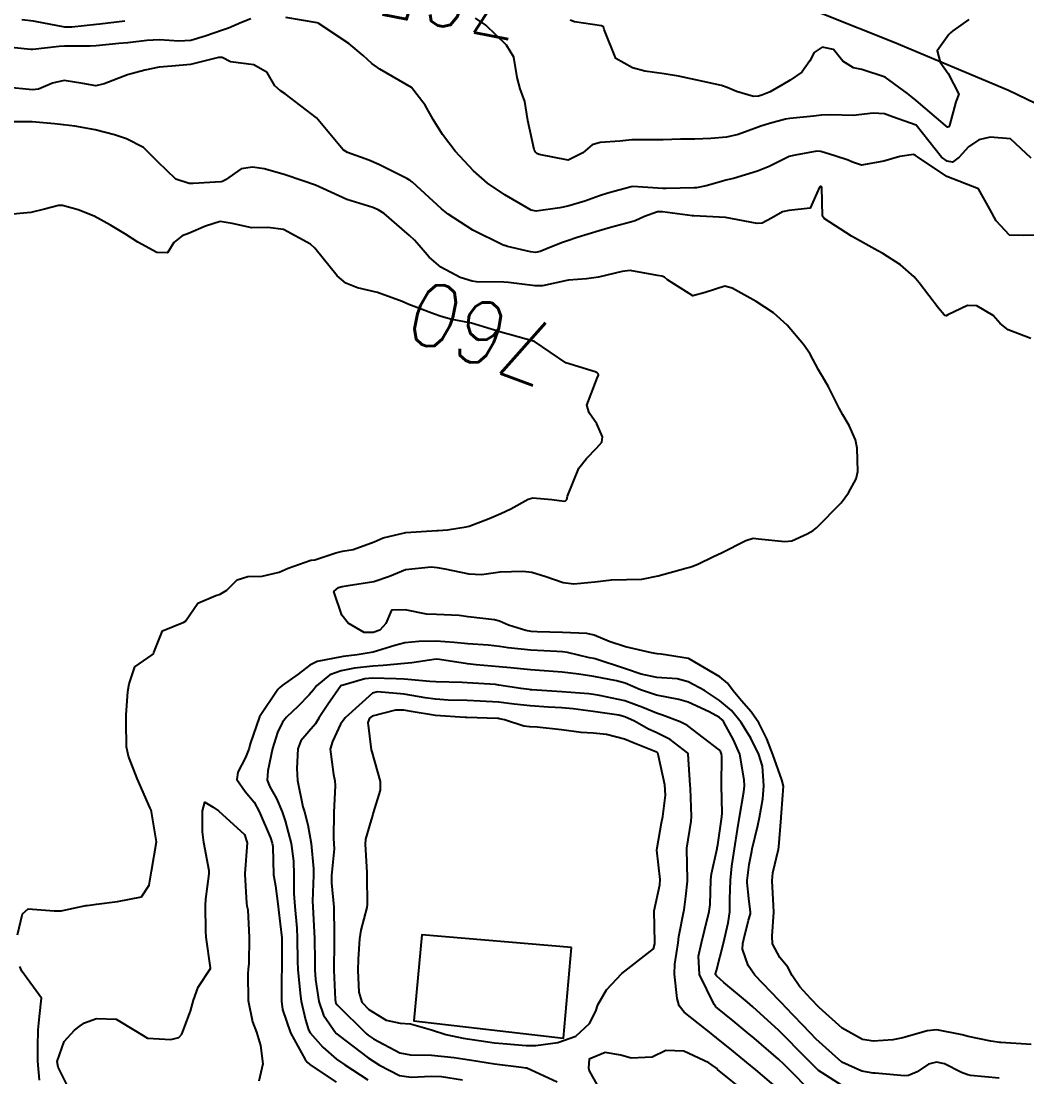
# Model space of a CAD drawing. Header units: metres. Extents: x 307586 to 320046, y 7427249 to 7434250.
# Drawn here: x 318640.5 to 318704.2, y 7430163.3 to 7430230.3 of the extents above; entities that cross this region are included whole.
import ezdxf
from ezdxf.enums import TextEntityAlignment as Align

# ---------------------------------------------------------------- set-up
doc = ezdxf.new("R2010")
doc.units = ezdxf.units.M
doc.header["$MEASUREMENT"] = 0
for name, color, linetype in [('Cotas', 45, 'Continuous'), ('Curvas de Nivel 1m', 11, 'Continuous'), ('Curvas de Nivel 5m', 15, 'Continuous'), ('Edificações', 30, 'Continuous'), ('Vias Primárias', 230, 'Continuous')]:
    doc.layers.add(name, color=color, linetype=linetype)
doc.styles.add('Style-STANDARD', font='STANDARD.shx')

msp = doc.modelspace()

# ---------------------------------------------------------------- linework, layer by layer
at = {"layer": 'Curvas de Nivel 1m', "flags": 128}
for points, elevation in [([(318655.047, 7430230.401), (318654.448, 7430230.188), (318653.633, 7430229.82), (318653.255, 7430229.69), (318652.157, 7430229.308), (318651.245, 7430229.046), (318650.477, 7430229.006), (318649.245, 7430229.074), (318648.462, 7430229.04), (318647.242, 7430228.897), (318646.68, 7430228.839), (318645.239, 7430228.709), (318644.856, 7430228.686), (318643.238, 7430228.673), (318642.896, 7430228.667), (318641.235, 7430228.478), (318641.109, 7430228.477), (318639.237, 7430228.663)], 763), ([(318647.055, 7430230.273), (318645.476, 7430230.08), (318645.259, 7430230.055), (318643.696, 7430229.875), (318643.257, 7430229.892), (318641.374, 7430230.236), (318641.262, 7430230.258), (318640.524, 7430230.357)], 764), ([(318705.11, 7430216.697), (318704.03, 7430216.669), (318703.109, 7430216.701), (318702.268, 7430217.613), (318701.863, 7430218.352), (318701.143, 7430219.63), (318699.151, 7430220.418), (318697.276, 7430221.669), (318697.164, 7430221.755), (318697.035, 7430221.801), (318696.159, 7430221.685), (318695.16, 7430221.396), (318693.739, 7430221.132), (318693.159, 7430221.329), (318692.884, 7430221.448), (318692.056, 7430221.737), (318691.167, 7430222.001), (318690.906, 7430222.013), (318689.528, 7430221.766), (318689.227, 7430221.705), (318689.162, 7430221.681), (318687.881, 7430221.057), (318687.152, 7430220.748), (318685.635, 7430220.3), (318685.146, 7430220.174), (318684.869, 7430220.1), (318683.884, 7430219.833), (318683.275, 7430219.705), (318683.141, 7430219.692), (318681.359, 7430219.648), (318681.14, 7430219.656), (318679.256, 7430219.774), (318679.141, 7430219.766), (318677.672, 7430219.367), (318677.132, 7430219.201), (318676.204, 7430218.847), (318675.122, 7430218.528), (318674.627, 7430218.438), (318673.117, 7430218.214), (318672.804, 7430218.278), (318671.132, 7430219.26), (318670.04, 7430220.001), (318669.151, 7430220.775), (318667.997, 7430222.022), (318667.179, 7430223.072), (318666.585, 7430224.039), (318666.088, 7430224.933), (318665.213, 7430226.06), (318663.224, 7430227.215), (318662.718, 7430227.578), (318662.168, 7430228.096), (318661.244, 7430228.852), (318659.309, 7430230.13), (318659.263, 7430230.146), (318659.24, 7430230.154), (318657.266, 7430230.496)], 763), ([(318704.479, 7430221.587), (318703.181, 7430222.804), (318701.884, 7430222.918), (318701.179, 7430222.732), (318700.52, 7430222.29), (318699.918, 7430221.642), (318699.492, 7430221.315), (318699.16, 7430221.379), (318698.814, 7430221.653), (318697.193, 7430223.67), (318695.696, 7430224.191), (318695.2, 7430224.384), (318694.483, 7430224.424), (318693.198, 7430224.277), (318691.783, 7430224.325), (318691.199, 7430224.309), (318690.702, 7430224.25), (318689.196, 7430224.101), (318688.916, 7430224.053), (318687.913, 7430223.783), (318687.364, 7430223.614), (318687.189, 7430223.549), (318685.921, 7430223.07), (318685.179, 7430222.909), (318684.189, 7430222.818), (318683.177, 7430222.779), (318682.258, 7430222.773), (318681.176, 7430222.744), (318680.31, 7430222.745), (318679.176, 7430222.732), (318678.414, 7430222.658), (318677.173, 7430222.566), (318676.667, 7430222.421), (318676.086, 7430221.926), (318675.158, 7430221.457), (318673.311, 7430221.808), (318673.162, 7430221.876), (318673.116, 7430221.914), (318673.076, 7430221.961), (318673.002, 7430222.126), (318672.59, 7430223.969), (318672.397, 7430225.164), (318672.115, 7430225.976), (318671.924, 7430226.684), (318671.704, 7430227.983), (318671.244, 7430228.744), (318669.93, 7430230.003), (318669.267, 7430230.457)], 764), ([(318704.469, 7430210.145), (318703.034, 7430210.689), (318702.525, 7430211.095), (318702.068, 7430211.615), (318701.052, 7430212.214), (318700.455, 7430212.233), (318699.212, 7430211.648), (318699.104, 7430211.587), (318699.042, 7430211.597), (318698.979, 7430211.651), (318698.625, 7430212.079), (318697.391, 7430213.667), (318697.077, 7430214.056), (318696.212, 7430214.811), (318695.091, 7430215.527), (318694.781, 7430215.703), (318693.106, 7430216.624), (318691.361, 7430217.746), (318691.272, 7430217.896), (318691.219, 7430219.749), (318691.175, 7430219.782), (318691.143, 7430219.79), (318691.11, 7430219.784), (318691.069, 7430219.751), (318690.473, 7430218.413), (318689.128, 7430218.257), (318688.727, 7430218.174), (318688.024, 7430217.781), (318687.447, 7430217.458), (318687.118, 7430217.446), (318685.123, 7430217.82), (318683.114, 7430217.927), (318683.022, 7430217.934), (318681.118, 7430218.185), (318680.819, 7430218.171), (318679.996, 7430217.881), (318679.392, 7430217.606), (318679.109, 7430217.513), (318677.823, 7430217.186), (318677.104, 7430216.98), (318675.715, 7430216.547), (318675.097, 7430216.343), (318674.8, 7430216.239), (318674.093, 7430215.95), (318673.385, 7430215.662), (318673.089, 7430215.608), (318672.765, 7430215.64), (318671.3, 7430215.987), (318671.137, 7430216.033), (318671.093, 7430216.047), (318670.992, 7430216.093), (318669.103, 7430217.023), (318667.543, 7430218.026), (318667.118, 7430218.371), (318665.276, 7430220.058), (318665.208, 7430220.123), (318665.144, 7430220.169), (318664.919, 7430220.289), (318663.154, 7430221.183), (318662.515, 7430221.448), (318661.161, 7430221.946), (318660.902, 7430222.113), (318659.193, 7430224.13), (318657.208, 7430225.659), (318656.913, 7430225.857), (318656.563, 7430226.16), (318656.073, 7430227.019), (318655.226, 7430227.49), (318653.745, 7430227.677), (318653.23, 7430227.958), (318652.989, 7430227.962), (318651.226, 7430227.523), (318650.046, 7430227.42), (318649.224, 7430227.342), (318648.323, 7430227.158), (318647.219, 7430226.869), (318645.755, 7430226.292), (318645.212, 7430226.173), (318644.396, 7430226.308), (318643.215, 7430226.499), (318642.484, 7430226.331), (318641.595, 7430225.956), (318641.206, 7430225.921), (318639.499, 7430226.077)], 762), ([(318704.491, 7430165.395), (318702.574, 7430165.517), (318702.492, 7430165.52), (318701.924, 7430165.606), (318700.497, 7430165.907), (318700.121, 7430166.003), (318698.503, 7430166.32), (318697.899, 7430166.259), (318696.496, 7430165.861), (318696.347, 7430165.821), (318695.717, 7430165.682), (318694.492, 7430165.602), (318693.805, 7430165.707), (318692.503, 7430166.421), (318691.056, 7430167.735), (318690.528, 7430168.285), (318689.826, 7430169.041), (318689.34, 7430169.758), (318689.077, 7430170.291), (318688.554, 7430170.914), (318688.103, 7430171.775), (318688.077, 7430172.268), (318688.182, 7430173.774), (318688.164, 7430174.208), (318688.072, 7430175.775), (318688.125, 7430176.271), (318688.479, 7430177.772), (318688.498, 7430177.918), (318688.638, 7430179.77), (318688.638, 7430179.796), (318688.666, 7430180.089), (318688.789, 7430181.768), (318688.689, 7430182.18), (318688.124, 7430183.776), (318687.729, 7430184.773), (318687.227, 7430185.785), (318686.743, 7430186.482), (318686.132, 7430187.177), (318685.598, 7430187.807), (318685.237, 7430188.29), (318684.766, 7430188.695), (318682.823, 7430189.84), (318682.783, 7430189.856), (318681.05, 7430190.131), (318680.786, 7430190.164), (318680.435, 7430190.225), (318678.79, 7430190.611), (318677.745, 7430190.949), (318676.797, 7430191.338), (318676.326, 7430191.445), (318674.799, 7430191.513), (318673.195, 7430191.56), (318672.799, 7430191.583), (318672.466, 7430191.632), (318671.378, 7430191.981), (318670.806, 7430192.224), (318670.489, 7430192.312), (318668.81, 7430192.511), (318668.239, 7430192.588), (318666.812, 7430192.66), (318666.174, 7430192.678), (318664.816, 7430192.94), (318663.964, 7430192.92), (318663.597, 7430192.072), (318663.215, 7430191.66), (318662.797, 7430191.513), (318662.225, 7430191.516), (318661.203, 7430192.104), (318660.81, 7430192.603), (318660.307, 7430194.115), (318660.589, 7430194.358), (318660.836, 7430194.421), (318661.213, 7430194.48), (318662.839, 7430194.733), (318663.833, 7430195.08), (318664.847, 7430195.495), (318666.478, 7430195.665), (318666.849, 7430195.635), (318667.33, 7430195.543), (318668.845, 7430195.222), (318669.655, 7430195.191), (318670.847, 7430195.359), (318672.272, 7430195.394), (318672.847, 7430195.331), (318673.73, 7430195.065), (318674.84, 7430194.679), (318675.503, 7430194.593), (318676.841, 7430194.722), (318677.888, 7430194.854), (318678.843, 7430194.876), (318679.827, 7430194.896), (318680.845, 7430195.113), (318682.601, 7430195.595), (318682.851, 7430195.66), (318682.992, 7430195.699), (318683.356, 7430195.835), (318684.358, 7430196.325), (318684.86, 7430196.569), (318686.407, 7430197.336), (318686.87, 7430197.48), (318687.2, 7430197.456), (318688.875, 7430197.274), (318689.324, 7430197.317), (318690.288, 7430197.756), (318690.667, 7430197.971), (318690.887, 7430198.137), (318692.438, 7430199.727), (318692.909, 7430200.363), (318693.392, 7430201.242), (318693.509, 7430201.714), (318693.456, 7430203.204), (318693.354, 7430203.716), (318692.962, 7430204.637), (318692.558, 7430205.315), (318692.32, 7430205.73), (318691.644, 7430207.089), (318691.272, 7430207.746), (318691.163, 7430207.906), (318691.007, 7430208.151), (318690.455, 7430209.193), (318690.07, 7430209.76), (318689.035, 7430210.983), (318688.16, 7430211.779), (318687.053, 7430212.485), (318685.534, 7430213.345), (318685.068, 7430213.471), (318683.827, 7430213.067), (318683.058, 7430212.845), (318681.438, 7430213.865), (318681.244, 7430214.037), (318681.075, 7430214.094), (318680.816, 7430214.132), (318679.079, 7430214.456), (318678.57, 7430214.403), (318677.074, 7430214.026), (318676.302, 7430213.922), (318675.164, 7430213.846), (318675.071, 7430213.83), (318673.528, 7430213.493), (318673.066, 7430213.478), (318671.363, 7430213.691), (318671.069, 7430213.714), (318669.338, 7430213.738), (318669.069, 7430213.777), (318668.304, 7430214.018), (318667.079, 7430214.669), (318666.349, 7430215.305), (318665.704, 7430216.051), (318665.414, 7430216.373), (318665.099, 7430216.679), (318663.495, 7430218.076), (318663.116, 7430218.313), (318662.762, 7430218.442), (318661.126, 7430218.965), (318659.602, 7430219.659), (318659.139, 7430219.865), (318658.341, 7430220.138), (318657.147, 7430220.534), (318655.877, 7430220.896), (318655.151, 7430221.014), (318654.435, 7430220.902), (318653.441, 7430220.197), (318653.247, 7430220.093), (318653.141, 7430220.081), (318651.385, 7430219.98), (318651.139, 7430219.97), (318650.299, 7430220.238), (318649.154, 7430221.34), (318648.239, 7430222.259), (318647.171, 7430222.811), (318646.395, 7430223.061), (318645.179, 7430223.384), (318643.879, 7430223.61), (318643.177, 7430223.687), (318642.609, 7430223.76), (318641.178, 7430223.88), (318639.664, 7430223.879)], 761), ([(318692.459, 7430162.816), (318691.013, 7430163.735), (318690.478, 7430164.266), (318689.752, 7430165.017), (318689.024, 7430165.762), (318688.5, 7430166.272), (318686.852, 7430167.787), (318686.517, 7430168.083), (318685.018, 7430169.331), (318684.542, 7430169.741), (318684.491, 7430169.821), (318684.488, 7430169.876), (318684.546, 7430170.089), (318684.989, 7430171.814), (318685.291, 7430173.101), (318685.394, 7430173.808), (318685.399, 7430174.606), (318685.425, 7430175.808), (318685.519, 7430176.699), (318685.686, 7430177.804), (318685.882, 7430179.032), (318686.012, 7430179.8), (318686.283, 7430181.4), (318686.318, 7430181.795), (318686.308, 7430182.177), (318686.03, 7430183.8), (318685.621, 7430184.706), (318685.021, 7430185.816), (318684.9, 7430185.982), (318684.736, 7430186.118), (318684.087, 7430186.479), (318682.746, 7430187.103), (318682.162, 7430187.264), (318680.75, 7430187.53), (318679.733, 7430187.88), (318678.759, 7430188.291), (318678.203, 7430188.454), (318676.765, 7430188.719), (318675.816, 7430188.876), (318674.769, 7430189.004), (318673.634, 7430189.087), (318672.771, 7430189.145), (318671.49, 7430189.261), (318670.773, 7430189.338), (318669.315, 7430189.465), (318668.776, 7430189.526), (318666.998, 7430189.809), (318666.78, 7430189.812), (318665.245, 7430189.584), (318664.775, 7430189.539), (318663.431, 7430189.415), (318662.772, 7430189.378), (318661.611, 7430189.256), (318660.768, 7430189.085), (318660.055, 7430188.826), (318659.205, 7430188.125), (318659.006, 7430187.872), (318658.747, 7430187.553), (318658.032, 7430186.845), (318657.297, 7430186.144), (318657.046, 7430185.831), (318656.723, 7430185.175), (318656.412, 7430184.155), (318656.112, 7430182.738), (318656.078, 7430182.159), (318656.251, 7430181.729), (318656.671, 7430180.98), (318657.03, 7430180.146), (318657.225, 7430179.574), (318657.595, 7430178.14), (318657.742, 7430177.018), (318657.76, 7430176.139), (318657.769, 7430174.97), (318657.823, 7430174.138), (318657.947, 7430172.761), (318657.986, 7430172.136), (318658.007, 7430170.677), (318658.029, 7430170.135), (318658.186, 7430168.465), (318658.232, 7430168.133), (318658.501, 7430166.959), (318658.692, 7430166.324), (318658.8, 7430166.125), (318659.594, 7430165.224), (318660.476, 7430164.458), (318660.987, 7430164.095), (318662.459, 7430163.148)], 759), ([(318690.454, 7430162.468), (318689.196, 7430163.759), (318688.838, 7430164.126), (318688.48, 7430164.468), (318686.94, 7430165.786), (318686.497, 7430166.164), (318685.599, 7430166.899), (318684.513, 7430167.781), (318684.475, 7430167.82), (318684.4, 7430167.935), (318683.474, 7430169.831), (318683.398, 7430170.988), (318683.595, 7430171.83), (318683.788, 7430172.615), (318684.082, 7430173.825), (318684.147, 7430174.275), (318684.188, 7430175.824), (318684.229, 7430176.212), (318684.595, 7430177.82), (318684.6, 7430177.854), (318684.636, 7430178.055), (318684.885, 7430179.817), (318684.898, 7430180.049), (318684.861, 7430181.817), (318684.887, 7430183.64), (318684.866, 7430183.818), (318684.818, 7430183.922), (318684.715, 7430184.063), (318683.715, 7430184.838), (318682.73, 7430185.592), (318682.578, 7430185.688), (318682.243, 7430185.847), (318681.135, 7430186.262), (318680.738, 7430186.396), (318679.871, 7430186.749), (318678.746, 7430187.182), (318677.133, 7430187.522), (318676.75, 7430187.578), (318676.448, 7430187.613), (318674.751, 7430187.756), (318672.837, 7430187.874), (318672.752, 7430187.878), (318672.679, 7430187.888), (318672.141, 7430187.969), (318670.756, 7430188.179), (318670.545, 7430188.204), (318668.758, 7430188.325), (318668.422, 7430188.349), (318666.758, 7430188.383), (318666.394, 7430188.399), (318664.76, 7430188.553), (318664.251, 7430188.575), (318662.761, 7430188.624), (318662.274, 7430188.573), (318660.753, 7430188.121), (318659.915, 7430186.945), (318659.38, 7430186.124), (318659.129, 7430185.726), (318658.724, 7430185.235), (318658.215, 7430184.638), (318658.024, 7430184.137), (318657.953, 7430182.879), (318657.989, 7430182.137), (318658.335, 7430180.465), (318658.438, 7430180.132), (318658.651, 7430179.322), (318658.874, 7430178.126), (318659.012, 7430176.519), (318659.004, 7430176.124), (318658.955, 7430174.483), (318658.965, 7430174.124), (318658.989, 7430173.722), (318659.079, 7430172.122), (318659.103, 7430170.676), (318659.104, 7430170.122), (318659.143, 7430169.511), (318659.348, 7430168.117), (318659.645, 7430167.254), (318660.457, 7430166.101), (318660.476, 7430166.083), (318660.493, 7430166.067), (318660.616, 7430165.974), (318662.478, 7430164.558), (318663.188, 7430164.073), (318664.464, 7430163.435), (318665.192, 7430163.319), (318666.463, 7430163.387), (318667.128, 7430163.358), (318668.46, 7430163.155)], 758), ([(318688.455, 7430162.578), (318687.045, 7430163.784), (318686.477, 7430164.247), (318685.623, 7430164.942), (318684.54, 7430165.819), (318684.515, 7430165.842), (318684.493, 7430165.857), (318684.309, 7430166.008), (318682.509, 7430167.452), (318682.177, 7430167.843), (318682.055, 7430168.31), (318681.884, 7430169.847), (318681.901, 7430170.495), (318682.11, 7430171.845), (318682.169, 7430172.244), (318682.481, 7430173.841), (318682.498, 7430173.936), (318682.602, 7430174.775), (318682.709, 7430175.742), (318682.714, 7430175.839), (318682.669, 7430177.804), (318682.669, 7430177.84), (318682.938, 7430179.558), (318682.961, 7430179.837), (318682.898, 7430181.621), (318682.883, 7430181.838), (318682.755, 7430183.797), (318682.744, 7430183.84), (318682.713, 7430183.875), (318681.603, 7430184.732), (318680.726, 7430185.17), (318680.239, 7430185.386), (318679.354, 7430185.884), (318678.736, 7430186.166), (318678.368, 7430186.262), (318676.739, 7430186.504), (318675.476, 7430186.665), (318674.741, 7430186.73), (318673.913, 7430186.777), (318672.742, 7430186.853), (318671.734, 7430186.966), (318670.744, 7430187.087), (318669.579, 7430187.168), (318668.745, 7430187.195), (318667.543, 7430187.224), (318666.745, 7430187.277), (318666.086, 7430187.379), (318664.748, 7430187.594), (318663.069, 7430187.757), (318662.749, 7430187.66), (318661.015, 7430186.106), (318660.729, 7430185.696), (318660.222, 7430184.611), (318660.078, 7430184.116), (318660.281, 7430182.514), (318660.371, 7430182.105), (318660.388, 7430181.813), (318660.307, 7430180.105), (318660.274, 7430178.47), (318660.311, 7430178.105), (318660.319, 7430177.794), (318660.149, 7430176.107), (318660.15, 7430175.648), (318660.294, 7430174.104), (318660.323, 7430172.347), (318660.327, 7430172.104), (318660.327, 7430171.87), (318660.297, 7430170.104), (318660.379, 7430168.238), (318660.396, 7430168.102), (318660.427, 7430168.016), (318660.511, 7430167.905), (318662.342, 7430166.082), (318662.492, 7430165.959), (318662.815, 7430165.751), (318664.481, 7430164.871), (318665.164, 7430164.734), (318666.48, 7430164.715), (318667.923, 7430164.571), (318668.478, 7430164.481), (318668.89, 7430164.417), (318670.475, 7430164.177), (318672.19, 7430163.963), (318672.472, 7430163.916), (318672.524, 7430163.907), (318674.459, 7430163.033)], 757), ([(318643.666, 7430162.308), (318642.823, 7430163.952), (318642.762, 7430164.317), (318643.214, 7430165.581), (318643.877, 7430166.306), (318644.22, 7430166.578), (318644.498, 7430166.768), (318645.257, 7430167.045), (318646.5, 7430167.008), (318647.731, 7430166.258), (318648.488, 7430165.797), (318649.975, 7430165.715), (318650.489, 7430165.83), (318650.665, 7430166.045), (318650.739, 7430166.218), (318651.214, 7430167.505), (318651.415, 7430168.211), (318651.702, 7430169.031), (318652.477, 7430170.201), (318652.487, 7430170.257), (318652.221, 7430172.203), (318652.198, 7430172.574), (318652.169, 7430174.204), (318652.191, 7430174.61), (318652.408, 7430176.202), (318652.41, 7430176.407), (318652.073, 7430178.206), (318651.971, 7430178.879), (318651.986, 7430180.207), (318652.12, 7430180.754), (318652.665, 7430180.447), (318652.987, 7430180.197), (318654.641, 7430178.712), (318654.804, 7430178.177), (318654.668, 7430176.234), (318654.666, 7430176.179), (318654.765, 7430174.348), (318654.793, 7430174.177), (318654.844, 7430173.921), (318654.934, 7430172.174), (318654.905, 7430170.533), (318654.875, 7430170.175), (318654.849, 7430169.865), (318654.877, 7430168.175), (318655.155, 7430166.825), (318655.4, 7430166.166), (318655.663, 7430165.34), (318655.794, 7430164.16), (318655.555, 7430163.065)], 761), ([(318686.451, 7430162.328), (318684.619, 7430163.818), (318684.539, 7430163.885), (318684.474, 7430163.935), (318684.069, 7430164.232), (318682.484, 7430164.964), (318681.333, 7430165.003), (318680.48, 7430164.593), (318679.136, 7430164.537), (318678.481, 7430164.707), (318677.492, 7430164.891), (318676.478, 7430164.461), (318676.427, 7430163.911), (318676.47, 7430163.73), (318677.486, 7430161.9)], 756)]:
    msp.add_lwpolyline(points, dxfattribs=dict(at, elevation=elevation))
at = {"layer": 'Curvas de Nivel 1m', "elevation": 756, "flags": 128}
msp.add_lwpolyline([(318668.734, 7430186.117), (318668.624, 7430186.121), (318666.735, 7430186.25), (318665.196, 7430186.512), (318664.738, 7430186.59), (318664.209, 7430186.594), (318662.734, 7430186.213), (318662.566, 7430186.083), (318662.457, 7430185.811), (318662.67, 7430184.081), (318662.711, 7430183.939), (318663.242, 7430182.074), (318663.229, 7430181.523), (318662.794, 7430180.079), (318662.762, 7430179.978), (318662.656, 7430179.63), (318662.305, 7430178.417), (318662.279, 7430178.084), (318662.394, 7430176.304), (318662.399, 7430176.082), (318662.409, 7430174.268), (318662.383, 7430174.082), (318662.014, 7430172.643), (318661.93, 7430172.086), (318661.844, 7430170.793), (318661.827, 7430170.087), (318661.892, 7430168.717), (318662.081, 7430168.084), (318662.508, 7430167.608), (318663.625, 7430166.945), (318664.5, 7430166.739), (318665.152, 7430166.703), (318666.496, 7430166.326), (318667.39, 7430166.021), (318668.491, 7430165.791), (318670.066, 7430165.564), (318670.488, 7430165.505), (318671.013, 7430165.45), (318672.487, 7430165.34), (318673.106, 7430165.334), (318674.489, 7430165.525), (318675.63, 7430165.923), (318676.501, 7430166.733), (318676.9, 7430167.515), (318677.034, 7430167.905), (318677.572, 7430168.855), (318678.543, 7430169.89), (318680.559, 7430171.45), (318680.64, 7430171.782), (318680.647, 7430171.859), (318680.593, 7430173.86), (318680.954, 7430175.512), (318680.971, 7430175.856), (318680.777, 7430177.713), (318680.782, 7430177.859), (318681.067, 7430179.446), (318681.139, 7430179.855), (318681.322, 7430181.208), (318681.283, 7430181.854), (318680.871, 7430183.698), (318680.821, 7430183.859), (318680.772, 7430183.918), (318680.714, 7430183.944), (318679.334, 7430184.499), (318678.721, 7430184.748), (318677.577, 7430185.049), (318676.725, 7430185.124), (318675.979, 7430185.175), (318674.727, 7430185.344), (318673.181, 7430185.503), (318672.729, 7430185.521), (318672.34, 7430185.576), (318671.105, 7430185.984), (318670.788, 7430186.044), (318670.734, 7430186.054), (318670.67, 7430186.055)], close=True, dxfattribs=at)
at = {"layer": 'Curvas de Nivel 5m', "flags": 128}
for points, elevation in [([(318700.54, 7430230.367), (318699.517, 7430229.647), (318699.383, 7430229.528), (318699.261, 7430229.409), (318698.524, 7430228.383), (318698.722, 7430227.655), (318699.232, 7430226.954), (318699.904, 7430225.643), (318699.708, 7430225.145), (318699.31, 7430223.649), (318699.268, 7430223.573), (318699.191, 7430223.55), (318699.053, 7430223.651), (318697.209, 7430225.231), (318696.958, 7430225.422), (318696.643, 7430225.679), (318695.228, 7430226.719), (318693.747, 7430227.203), (318693.237, 7430227.301), (318692.551, 7430227.73), (318691.969, 7430228.458), (318691.252, 7430228.618), (318690.727, 7430228.276), (318690.462, 7430227.758), (318689.965, 7430227.03), (318689.224, 7430226.528), (318688.741, 7430226.254), (318687.95, 7430225.783), (318687.43, 7430225.569), (318687.21, 7430225.505), (318686.893, 7430225.478), (318685.808, 7430225.811), (318685.217, 7430226.06), (318684.855, 7430226.185), (318683.22, 7430226.552), (318682.136, 7430226.77), (318681.223, 7430226.918), (318680.004, 7430227.103), (318679.227, 7430227.302), (318678.171, 7430227.901), (318677.435, 7430229.733), (318677.386, 7430229.909), (318677.263, 7430229.959), (318675.551, 7430230.221), (318675.267, 7430230.329)], 765), ([(318640.251, 7430172.345), (318640.576, 7430173.666), (318640.93, 7430173.986), (318642.578, 7430173.857), (318643.031, 7430173.862), (318644.591, 7430174.198), (318644.676, 7430174.214), (318645.264, 7430174.29), (318646.595, 7430174.45), (318648.109, 7430174.744), (318648.605, 7430175.484), (318648.72, 7430176.248), (318648.751, 7430176.384), (318649.058, 7430178.244), (318648.757, 7430180.153), (318648.718, 7430180.249), (318648.703, 7430180.289), (318648.664, 7430180.377), (318647.843, 7430182.258), (318647.293, 7430183.675), (318647.165, 7430184.265), (318647.142, 7430185.852), (318647.151, 7430186.266), (318647.249, 7430187.764), (318647.324, 7430188.264), (318647.693, 7430189.337), (318648.78, 7430190.087), (318648.865, 7430190.166), (318648.895, 7430190.249), (318649.434, 7430191.606), (318650.802, 7430192.176), (318650.891, 7430192.229), (318651.676, 7430193.361), (318652.828, 7430193.849), (318653.094, 7430193.932), (318653.526, 7430194.193), (318654.184, 7430194.843), (318654.842, 7430195.057), (318655.751, 7430195.075), (318656.845, 7430195.341), (318657.401, 7430195.591), (318658.852, 7430196.086), (318658.891, 7430196.091), (318659.104, 7430196.127), (318660.419, 7430196.552), (318660.858, 7430196.659), (318661.529, 7430196.769), (318662.865, 7430197.268), (318663.435, 7430197.507), (318664.871, 7430197.845), (318666.829, 7430197.987), (318666.872, 7430197.984), (318666.921, 7430197.981), (318667.496, 7430198.024), (318668.679, 7430198.208), (318668.877, 7430198.259), (318670.144, 7430198.737), (318670.889, 7430199.059), (318671.524, 7430199.35), (318672.612, 7430199.964), (318672.904, 7430200.043), (318674.121, 7430199.948), (318674.901, 7430199.834), (318674.985, 7430199.856), (318675.054, 7430199.938), (318675.115, 7430200.147), (318675.823, 7430201.926), (318676.314, 7430202.537), (318676.942, 7430203.186), (318677.276, 7430203.579), (318677.329, 7430203.906), (318676.961, 7430204.746), (318676.49, 7430205.439), (318676.332, 7430205.92), (318676.99, 7430207.642), (318677.073, 7430207.829), (318677.055, 7430207.909), (318676.994, 7430207.981), (318676.868, 7430208.039), (318675.003, 7430208.602), (318673.023, 7430209.96), (318671.438, 7430210.395), (318671.028, 7430210.505), (318670.28, 7430210.748), (318669.034, 7430211.115), (318667.685, 7430211.375), (318667.038, 7430211.554), (318666.689, 7430211.685), (318665.723, 7430212.05), (318665.047, 7430212.312), (318664.629, 7430212.485), (318663.058, 7430213.059), (318661.81, 7430213.35), (318661.066, 7430213.646), (318660.522, 7430214.116), (318659.09, 7430215.874), (318658.82, 7430216.133), (318657.102, 7430217.057), (318656.113, 7430217.175), (318655.103, 7430217.166), (318653.859, 7430217.439), (318653.106, 7430217.558), (318652.165, 7430217.276), (318651.099, 7430216.81), (318650.683, 7430216.648), (318650.156, 7430216.239), (318649.754, 7430215.576), (318649.086, 7430215.595), (318647.873, 7430216.262), (318647.098, 7430216.757), (318646.154, 7430217.335), (318645.109, 7430217.898), (318644.091, 7430218.31), (318643.117, 7430218.588), (318642.853, 7430218.587), (318641.965, 7430218.337), (318641.111, 7430218.141), (318639.491, 7430217.984)], 760), ([(318702.468, 7430163.251), (318700.651, 7430163.437), (318700.471, 7430163.476), (318700.068, 7430163.626), (318699.002, 7430164.166), (318698.479, 7430164.268), (318697.986, 7430164.146), (318697.266, 7430163.662), (318696.706, 7430163.431), (318696.469, 7430163.409), (318694.6, 7430163.569), (318694.471, 7430163.583), (318693.748, 7430163.707), (318692.479, 7430164.28), (318690.863, 7430165.736), (318690.499, 7430166.114), (318688.921, 7430167.764), (318688.727, 7430167.969), (318688.527, 7430168.173), (318686.972, 7430169.786), (318686.549, 7430170.409), (318686.196, 7430171.432), (318686.218, 7430171.795), (318686.286, 7430172.076), (318686.585, 7430173.283), (318686.696, 7430173.685), (318686.702, 7430173.789), (318686.601, 7430174.641), (318686.487, 7430175.667), (318686.491, 7430175.792), (318686.628, 7430176.797), (318686.781, 7430177.649), (318686.809, 7430177.788), (318687.159, 7430179.284), (318687.262, 7430179.784), (318687.481, 7430180.976), (318687.547, 7430181.781), (318687.452, 7430183.032), (318687.237, 7430183.785), (318686.723, 7430184.813), (318686.351, 7430185.417), (318686.108, 7430185.799), (318685.497, 7430186.561), (318684.747, 7430187.203), (318683.797, 7430187.83), (318682.761, 7430188.386), (318682.051, 7430188.563), (318680.765, 7430188.668), (318679.77, 7430188.877), (318678.773, 7430189.208), (318676.857, 7430189.834), (318676.782, 7430189.853), (318676.509, 7430189.914), (318675.099, 7430190.248), (318674.786, 7430190.283), (318674.434, 7430190.296), (318672.787, 7430190.394), (318671.346, 7430190.539), (318670.789, 7430190.619), (318670.083, 7430190.704), (318668.791, 7430190.794), (318667.926, 7430190.884), (318666.792, 7430190.952), (318665.689, 7430190.944), (318664.791, 7430190.865), (318664.176, 7430190.679), (318662.785, 7430190.266), (318661.771, 7430190.095), (318660.902, 7430189.987), (318660.781, 7430189.974), (318659.235, 7430189.667), (318658.772, 7430189.435), (318658.042, 7430188.859), (318657.019, 7430188.147), (318656.869, 7430188.032), (318656.75, 7430187.901), (318655.583, 7430186.167), (318654.994, 7430184.454), (318654.926, 7430184.177), (318654.875, 7430184.013), (318654.704, 7430183.596), (318654.221, 7430182.654), (318654.151, 7430182.185), (318654.675, 7430181.425), (318655.245, 7430180.748), (318655.575, 7430180.166), (318656.294, 7430178.499), (318656.4, 7430178.153), (318656.427, 7430177.949), (318656.486, 7430176.152), (318656.498, 7430176.038), (318656.606, 7430175.448), (318656.776, 7430174.148), (318656.804, 7430173.934), (318656.998, 7430172.146), (318657.015, 7430171.689), (318656.998, 7430170.145), (318656.99, 7430169.692), (318656.974, 7430168.145), (318657.045, 7430167.607), (318657.563, 7430166.139), (318658.476, 7430164.443), (318658.613, 7430164.267), (318658.787, 7430164.125), (318660.456, 7430163.004)], 760), ([(318641.65, 7430163.129), (318641.555, 7430164.329), (318641.537, 7430165.269), (318641.563, 7430166.329), (318641.657, 7430167.173), (318641.774, 7430168.327), (318640.539, 7430170.048), (318640.408, 7430170.342)], 760)]:
    msp.add_lwpolyline(points, dxfattribs=dict(at, elevation=elevation))
at = {"layer": 'Edificações'}
msp.add_lwpolyline([(318675.351, 7430171.535), (318665.869, 7430172.342), (318665.365, 7430166.897), (318674.847, 7430165.788)], close=True, dxfattribs=at)
at = {"layer": 'Vias Primárias'}
msp.add_lwpolyline([(318712.222, 7430221.462), (318703.048, 7430225.86), (318695.816, 7430228.904), (318686.883, 7430232.475), (318680.341, 7430235.379), (318670.662, 7430238.168), (318660.558, 7430239.86), (318648.929, 7430240.026), (318633.076, 7430239.437), (318610.967, 7430238.045), (318591.054, 7430235.716), (318575.623, 7430233.771), (318562.686, 7430232.376), (318551.55, 7430231.218)], dxfattribs=at)
msp.add_lwpolyline([(318712.222, 7430221.462), (318703.048, 7430225.86), (318695.816, 7430228.904), (318686.883, 7430232.475), (318680.341, 7430235.379), (318670.662, 7430238.168), (318660.558, 7430239.86), (318648.929, 7430240.026), (318633.076, 7430239.437), (318610.967, 7430238.045), (318591.054, 7430235.716), (318575.623, 7430233.771), (318562.686, 7430232.376), (318551.55, 7430231.218)], dxfattribs=at)

# ---------------------------------------------------------------- texts
at = {"layer": 'Cotas', "style": 'Style-STANDARD'}
for s, rotation, p in [('765', 168.82638, (318667.594, 7430231.896, 765)), ('760', 159.70348, (318669.653, 7430210.51, 760))]:
    msp.add_text(s, height=4, rotation=rotation, dxfattribs=at).set_placement(p, align=Align.MIDDLE_CENTER)

doc.saveas('drawing.dxf')
